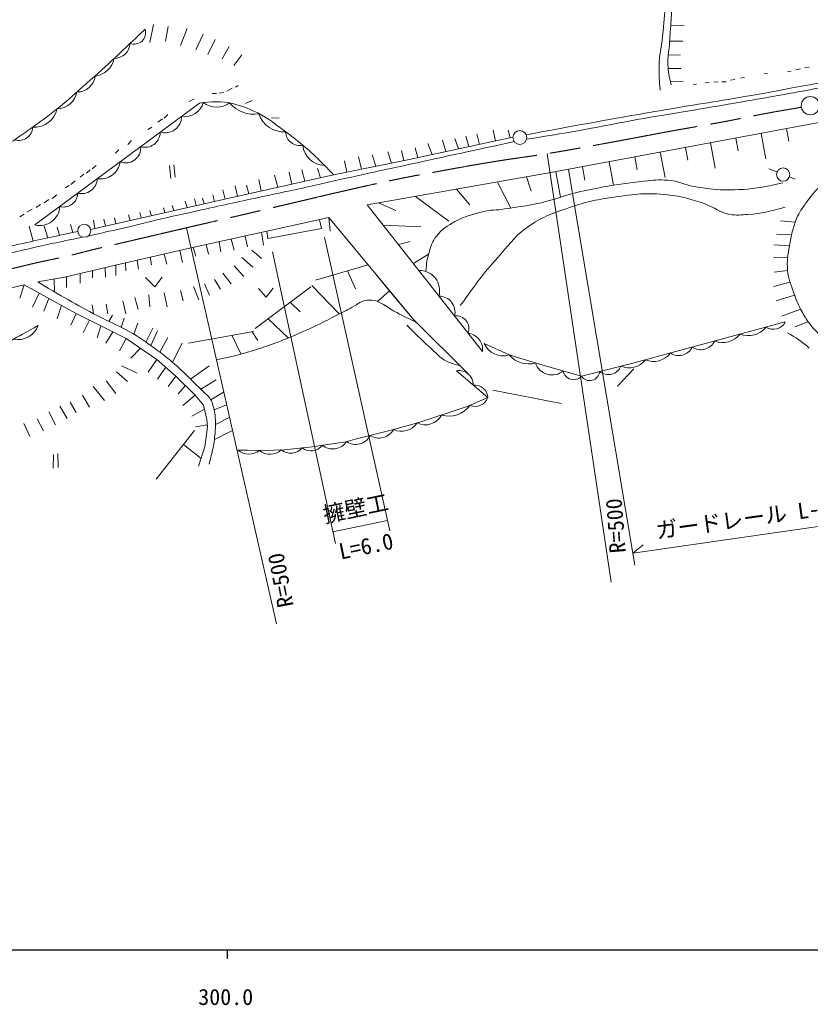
# Model space of a CAD drawing. Units: millimetres, scale not verified. Extents: x 40000 to 680000, y 20000 to 380000.
# Drawn here: x 344468 to 434174, y 198715 to 310608 of the extents above; entities that cross this region are included whole.
import ezdxf
from ezdxf.enums import TextEntityAlignment as Align

# ---------------------------------------------------------------- set-up
doc = ezdxf.new("R2010")
doc.units = ezdxf.units.MM
doc.header["$LTSCALE"] = 1000
doc.linetypes.add('CHAIN', pattern=[18.5, 12, -1.5, 3.5, -1.5])
for name, color, linetype, lineweight in [('M-BMK', 2, 'CHAIN', 13), ('M-TTL-BAND', 7, 'Continuous', 25), ('M-WORK', 1, 'Continuous', 13)]:
    doc.layers.add(name, color=color, linetype=linetype, lineweight=lineweight)
doc.styles.add('ＭＳ ゴシック', font='')
doc.styles.get('ＭＳ ゴシック').set_extended_font_data('MS Gothic')

msp = doc.modelspace()

# ---------------------------------------------------------------- linework, layer by layer
at = {"layer": 'M-BMK'}
msp.add_open_spline([(337213, 280882), (338741, 281238), (339124, 281328), (340350, 281611), (341840, 281955), (342678, 282133), (344167, 282486), (344853, 282648), (345236, 282748), (345923, 282909), (347610, 283304), (348569, 283464), (350254, 283868), (351436, 284152), (352091, 284338), (353273, 284623), (354779, 284986), (355627, 285170), (357135, 285522), (359574, 286091), (360939, 286414), (363378, 286982), (365642, 287510), (366912, 287797), (369176, 288326), (371632, 288900), (373005, 289231), (375461, 289807), (377758, 290347), (379043, 290660), (381344, 291183), (383573, 291690), (384819, 291987), (387057, 292453), (388746, 292804), (389699, 292965), (391395, 293278), (394132, 293782), (395664, 294069), (398410, 294516), (400720, 294892), (402025, 295031), (404336, 295405), (405604, 295610), (406313, 295734), (407579, 295960), (409812, 296359), (411062, 296593), (413292, 297008), (415239, 297370), (416328, 297587), (418276, 297944), (420685, 298386), (422043, 298583), (424450, 299039), (425977, 299329), (426826, 299527), (428354, 299817), (430226, 300172), (430829, 300272), (433158, 300668)], degree=3, knots=[0, 0, 0, 0, 1, 1, 1, 2, 2, 2, 3, 3, 3, 4, 4, 4, 5, 5, 5, 6, 6, 6, 7, 7, 7, 8, 8, 8, 9, 9, 9, 10, 10, 10, 11, 11, 11, 12, 12, 12, 13, 13, 13, 14, 14, 14, 15, 15, 15, 16, 16, 16, 17, 17, 17, 18, 18, 18, 19, 19, 19, 20, 20, 20, 20], dxfattribs=at)
at = {"layer": 'M-TTL-BAND'}
for p, q in [((40000, 205000), (579000, 205000)), ((368000, 205000), (368000, 204000))]:
    msp.add_line(p, q, dxfattribs=at)
at = {"layer": 'M-WORK'}
for p, q in [((359661, 310050), (359237, 308040)), ((418340, 309925), (419881, 309954)), ((361322, 309838), (361026, 308177)), ((363459, 309595), (362708, 307680)), ((365279, 308981), (364454, 307172)), ((366644, 308368), (365797, 306664)), ((418216, 308155), (419719, 308169)), ((368220, 307564), (367427, 306167)), ((369681, 306622), (368781, 305405)), ((418061, 306589), (419458, 306632)), ((418042, 305056), (419526, 305074)), ((428952, 304467), (429319, 304502)), ((431597, 304694), (431988, 304768)), ((432538, 304927), (433057, 305022)), ((433544, 305128), (434051, 305223)), ((418296, 303602), (419761, 303650)), ((420883, 303254), (421257, 303296)), ((422230, 303458), (422710, 303515)), ((423225, 303515), (423740, 303550)), ((424149, 303571), (424643, 303557)), ((425129, 303754), (425609, 303811)), ((426251, 303959), (426695, 304030)), ((366304, 302217), (366790, 302246)), ((367087, 302260), (367616, 302337)), ((367975, 302507), (368568, 302831)), ((368956, 302937), (369273, 303149)), ((364859, 301147), (346189, 287306)), ((363713, 301336), (364254, 301618)), ((370859, 301422), (370074, 301083)), ((360134, 298967), (360680, 299337)), ((360868, 299428), (361288, 299842)), ((373032, 299448), (373921, 299455)), ((358990, 298155), (359451, 298415)), ((396347, 297638), (396646, 296456)), ((398181, 298061), (398450, 296841)), ((399881, 298075), (400136, 297200)), ((428591, 297703), (429128, 294828)), ((431466, 298240), (431734, 296803)), ((356740, 296424), (357150, 296885)), ((390791, 296571), (391252, 295307)), ((392423, 296923), (392810, 295639)), ((393848, 297140), (394244, 295944)), ((395099, 297384), (395424, 296196)), ((422864, 296632), (423399, 293769)), ((425728, 297168), (425995, 295736)), ((355344, 295451), (355711, 295851)), ((386230, 295616), (386648, 294340)), ((387782, 295771), (388070, 294629)), ((389352, 296049), (389647, 294965)), ((411569, 246744), (404336, 295405)), ((417157, 295566), (417690, 292713)), ((420011, 296099), (420277, 294673)), ((381310, 294596), (381590, 293312)), ((382901, 295047), (383261, 293652)), ((384476, 295277), (384860, 293977)), ((411338, 294479), (411836, 291811)), ((414248, 295023), (414519, 293568)), ((352042, 293180), (352447, 293550)), ((352707, 293685), (353136, 294042)), ((361451, 294052), (361631, 292592)), ((361959, 294147), (362107, 292719)), ((375046, 293284), (375363, 291949)), ((376470, 293559), (376830, 292278)), ((378262, 293721), (378589, 292671)), ((405308, 293353), (405837, 290460)), ((414263, 248675), (406742, 293620)), ((408323, 293916), (408605, 292408)), ((430407, 293331), (429466, 293680)), ((350252, 291901), (350770, 292302)), ((351318, 292735), (351757, 293058)), ((371589, 292459), (371871, 291168)), ((373367, 292945), (373775, 291594)), ((398671, 292182), (400189, 289229)), ((401990, 292764), (402506, 291160)), ((431801, 292762), (432449, 292516)), ((349675, 291534), (350089, 291804)), ((367526, 291288), (367777, 290251)), ((368902, 291732), (369191, 290568)), ((370207, 291824), (370459, 290852)), ((394030, 291369), (395556, 289574)), ((347245, 289819), (347767, 290193)), ((348162, 290313), (348662, 290715)), ((363233, 289999), (363466, 289277)), ((364296, 290291), (364505, 289512)), ((365204, 290366), (365379, 289710)), ((366369, 290745), (366566, 289978)), ((385198, 289822), (387132, 288935)), ((389390, 290556), (393177, 287754)), ((345262, 288747), (345862, 289114)), ((346349, 289283), (346843, 289629)), ((358103, 288718), (358263, 288100)), ((359241, 288959), (359413, 288360)), ((360780, 289264), (360941, 288705)), ((361768, 289533), (361961, 288936)), ((344480, 288225), (344973, 288528)), ((352841, 287845), (352982, 286905)), ((354012, 287971), (354212, 287183)), ((355239, 288117), (355389, 287449)), ((356819, 288465), (357015, 287817)), ((379552, 288145), (379687, 286595)), ((430813, 287761), (432470, 287634)), ((345522, 287160), (346000, 285477)), ((347248, 287158), (347670, 285847)), ((348720, 287064), (348980, 286133)), ((350220, 287346), (350485, 286460)), ((373602, 242023), (363378, 286982)), ((371886, 286454), (372139, 285004)), ((385732, 287275), (389984, 287081)), ((367117, 285402), (367287, 284239)), ((368458, 285698), (368795, 284447)), ((370033, 286046), (370319, 284814)), ((386473, 252566), (379045, 285906)), ((387440, 285096), (388779, 285446)), ((430326, 286251), (432040, 286188)), ((362625, 284401), (362921, 283061)), ((364151, 284749), (364438, 283766)), ((365628, 285074), (365877, 283992)), ((370817, 284456), (371908, 283497)), ((373163, 284264), (380288, 251137)), ((430026, 285050), (431802, 284944)), ((357810, 283299), (357929, 282299)), ((359273, 283634), (359414, 282765)), ((360871, 283999), (361151, 282870)), ((369665, 283628), (370907, 282514)), ((389148, 282918), (390852, 283977)), ((430019, 283668), (431620, 283611)), ((352722, 282127), (352745, 281315)), ((354168, 282460), (354194, 281379)), ((355361, 282736), (355390, 281580)), ((356470, 282992), (356512, 282098)), ((368784, 282671), (369905, 281472)), ((383994, 282783), (378036, 281039)), ((381649, 282097), (382562, 280049)), ((430077, 281950), (431595, 282151)), ((348370, 281178), (348407, 279760)), ((349782, 281448), (349772, 280225)), ((351337, 281807), (351338, 280702)), ((366569, 281127), (367253, 280005)), ((367521, 281832), (368480, 280612)), ((344984, 280505), (344496, 279008)), ((362710, 279871), (363013, 278707)), ((364191, 280336), (364798, 278806)), ((365440, 280619), (366004, 279328)), ((377512, 280278), (371174, 275540)), ((377629, 280447), (380735, 277214)), ((386445, 279825), (385105, 278664)), ((429991, 280338), (431864, 280803)), ((346674, 279568), (345925, 277961)), ((347762, 278964), (347210, 277508)), ((356157, 278693), (356517, 277219)), ((357533, 279081), (357892, 277712)), ((359106, 279356), (359247, 278002)), ((360855, 279596), (361215, 278023)), ((432400, 279354), (430298, 278698)), ((349223, 278154), (348722, 276651)), ((352673, 278227), (352842, 277254)), ((354260, 278319), (354457, 277233)), ((375169, 278526), (376296, 277440)), ((433066, 277765), (430931, 276954)), ((350865, 277243), (350269, 275913)), ((352369, 276494), (351674, 275056)), ((355006, 277079), (354596, 276350)), ((356333, 276743), (355991, 275683)), ((372661, 276651), (374914, 274477)), ((353685, 275839), (353245, 274509)), ((357857, 276150), (357400, 274927)), ((359557, 275572), (358797, 274011)), ((360114, 275290), (359342, 273622)), ((433944, 276316), (432423, 275731)), ((355038, 275166), (354221, 273890)), ((356554, 274411), (355793, 273033)), ((361292, 274514), (360377, 272874)), ((363632, 273899), (370982, 275211)), ((368554, 274777), (369556, 272657)), ((370863, 275190), (371491, 274199)), ((358174, 273301), (357058, 272180)), ((362893, 273875), (361797, 271720)), ((360030, 272030), (359046, 270604)), ((356000, 271320), (357777, 270463)), ((361040, 271153), (360109, 269811)), ((365972, 271304), (363844, 269818)), ((414137, 270974), (412308, 268992)), ((355444, 270637), (356682, 269526)), ((362197, 270149), (361316, 268954)), ((366755, 269717), (365004, 268667)), ((352794, 268955), (354079, 267368)), ((354286, 269622), (355365, 268162)), ((363288, 269069), (362443, 268129)), ((351588, 267971), (352397, 266622)), ((364387, 267983), (362966, 266811)), ((367591, 268310), (366144, 267459)), ((398156, 268532), (405891, 267051)), ((349017, 266717), (349842, 265321)), ((350191, 267178), (350873, 266019)), ((365439, 266388), (364014, 265594)), ((367926, 266899), (366528, 266299)), ((346445, 265305), (347160, 263940)), ((347779, 266082), (348524, 264606)), ((368298, 265468), (366681, 264655)), ((344922, 264758), (345627, 263277)), ((365749, 264605), (364405, 264378)), ((359959, 258460), (364315, 263983)), ((368552, 263923), (366552, 262964)), ((363058, 262389), (365060, 260809)), ((348295, 261263), (348279, 259708)), ((348803, 261374), (348819, 259755)), ((414035, 250039), (448306, 254965)), ((380001, 252474), (386207, 253761)), ((414035, 250039), (415200, 251005))]:
    msp.add_line(p, q, dxfattribs=at)
for points in [[(396980, 272928), (383912, 289596), (404733, 293245), (442872, 300371)], [(352518, 286800), (367403, 290168), (380077, 293004), (388130, 294642), (400424, 297262)], [(356470, 282992), (363935, 284701), (379552, 288145)], [(372512, 286592), (372614, 285754), (378730, 286896), (378471, 287906)], [(379552, 288145), (389138, 276575), (395363, 270386)], [(346505, 280836), (349550, 281394), (356470, 282992)], [(383994, 282783), (387120, 279011), (389138, 276575), (389464, 276251)], [(358744, 281347), (359781, 280282), (360613, 281389)], [(310776, 272688), (328701, 276672), (344984, 280505), (350865, 277243), (356554, 274411), (360030, 272030), (362197, 270149), (364387, 267983), (365339, 266840), (365696, 265221), (365768, 264388), (365482, 262102), (364768, 259912)], [(371562, 280104), (372451, 279110), (373241, 280133)], [(397166, 273837), (399999, 272552), (403570, 271457), (408212, 270147), (414021, 271623), (431328, 276290)], [(394036, 270749), (397580, 267702), (395348, 266718), (389772, 264877), (386608, 263998), (382524, 262983), (381462, 262697), (377660, 262133), (374486, 261787), (372200, 261695), (370310, 261745), (369229, 261734)]]:
    msp.add_lwpolyline(points, dxfattribs=at)
for centre, radius in [((434179, 300848), 1036), ((401211, 297227), 788), ((431095, 293024), 753), ((351791, 286648), 743)]:
    msp.add_circle(centre, radius, dxfattribs=at)
for centre, radius, start, end in [((357446, 309134), 1304, 249.65425, 17.53949), ((355217, 307996), 1778, 268.93224, 357.26098), ((352693, 306723), 2542, 277.33206, 348.54726), ((350985, 304451), 2047, 269.42796, 353.02748), ((348645, 302853), 2362, 271.83925, 349.0361), ((363228, 301764), 2140, 259.81535, 345.05839), ((366620, 290736), 10560, 78.85103, 99.60151), ((366815, 303178), 2485, 232.30648, 305.90272), ((371017, 303474), 3587, 220.07322, 279.51928), ((346093, 301088), 2695, 266.64679, 347.23213), ((374411, 300809), 2933, 197.28944, 274.41077), ((360948, 299658), 1901, 253.14171, 359.96229), ((344411, 298431), 1524, 251.39503, 358.72382), ((358705, 297818), 1692, 252.40328, 0.70072), ((376255, 297931), 1619, 181.64405, 282.1674), ((356506, 296053), 1694, 247.92922, 5.17478), ((379101, 296584), 2516, 185.37813, 268.71745), ((353629, 294789), 2262, 260.89514, 352.20886), ((351501, 292632), 1772, 255.57355, 357.53045), ((349428, 290977), 1633, 255.23639, 357.8676), ((346756, 289495), 2258, 255.53704, 357.56696), ((389821, 279834), 2298, 344.79243, 91.40186), ((392035, 277406), 1825, 346.30376, 89.89053), ((393984, 275530), 1455, 339.21657, 96.97772), ((344287, 276699), 2407, 257.72014, 340.27781), ((427141, 277307), 2571, 248.80649, 321.37006), ((429974, 276977), 1519, 237.09857, 333.07797), ((395153, 273179), 1845, 352.16033, 84.03396), ((424250, 276445), 2490, 248.22543, 321.95111), ((425686, 264123), 12438, 47.74772, 61.67542), ((399314, 274807), 2357, 204.2966, 286.88806), ((419254, 274129), 1658, 234.67914, 335.4974), ((421742, 274907), 1764, 236.24646, 333.93008), ((402205, 274418), 2889, 220.2216, 285.68034), ((413629, 273356), 2270, 245.69388, 323.68639), ((416413, 274112), 2308, 245.54808, 324.62846), ((404871, 272258), 1986, 198.26419, 309.75038), ((411256, 271868), 1551, 230.55172, 337.96235), ((394314, 269158), 1615, 358.68777, 99.94084), ((407315, 270932), 1191, 189.67314, 318.82451), ((409152, 270759), 1122, 213.05224, 355.46183), ((396096, 267646), 1485, 2.15968, 96.46892), ((396100, 268285), 1591, 249.06622, 338.50555), ((393152, 268556), 2958, 253.65878, 323.53704), ((390494, 266666), 2058, 243.59007, 332.57121), ((385230, 265008), 1894, 237.8519, 330.3956), ((387773, 266085), 2203, 245.9817, 325.04676), ((382594, 264210), 1816, 235.04886, 333.68313), ((375214, 263107), 1716, 231.00041, 320.2846), ((377532, 263206), 1558, 230.15543, 324.52105), ((379989, 263741), 1867, 230.437, 326.8943), ((370466, 263208), 1924, 229.99543, 308.83251), ((372868, 263095), 1830, 229.20977, 313.75752)]:
    msp.add_arc(centre, radius, start, end, dxfattribs=at)
for points, knots in [([(418320, 322329), (418610, 321545), (418703, 321323), (418884, 320657), (418999, 320234), (419074, 319998), (419145, 319564), (419230, 319043), (419254, 318745), (419265, 318217), (419282, 317365), (419249, 316885), (419159, 316037), (419085, 315341), (418965, 314963), (418842, 314274), (418722, 313607), (418624, 313239), (418538, 312567), (418423, 311659), (418429, 311144), (418362, 310232), (418291, 309257), (418257, 308710), (418186, 307735), (418122, 306870), (417985, 306387), (418016, 305520), (418050, 304607), (418142, 304244), (418389, 303210)], [0, 0, 0, 0, 1, 1, 1, 2, 2, 2, 3, 3, 3, 4, 4, 4, 5, 5, 5, 6, 6, 6, 7, 7, 7, 8, 8, 8, 9, 9, 9, 10, 10, 10, 10]), ([(417213, 322150), (417586, 320939), (417693, 320523), (417847, 319452), (418040, 318120), (417938, 317353), (417911, 316008), (417858, 313393), (417709, 311932), (417482, 309326), (417342, 307710), (417029, 306822), (417022, 305200), (417018, 304182), (417029, 303801), (417149, 302597)], [0, 0, 0, 0, 1, 1, 1, 2, 2, 2, 3, 3, 3, 4, 4, 4, 5, 5, 5, 5]), ([(317608, 286151), (318304, 286800), (318532, 286978), (319153, 287473), (320466, 288520), (321313, 288961), (322761, 289811), (324097, 290596), (324892, 290959), (326316, 291568), (328002, 292288), (328978, 292619), (330718, 293197), (332975, 293947), (334261, 294314), (336579, 294848), (337523, 295065), (338070, 295090), (339023, 295261), (340033, 295441), (340641, 295386), (341605, 295737), (342199, 295953), (342511, 296134), (343055, 296456), (344145, 297102), (344705, 297547), (345742, 298276), (346883, 299078), (347512, 299542), (348610, 300403), (349788, 301327), (350391, 301915), (351519, 302900), (354392, 305408), (355272, 306293), (358689, 309527)], [0, 0, 0, 0, 1, 1, 1, 2, 2, 2, 3, 3, 3, 4, 4, 4, 5, 5, 5, 6, 6, 6, 7, 7, 7, 8, 8, 8, 9, 9, 9, 10, 10, 10, 11, 11, 11, 12, 12, 12, 12]), ([(449898, 306097), (448720, 305800), (448393, 305733), (447422, 305525), (445278, 305066), (444045, 304975), (441883, 304605), (438842, 304085), (437142, 303774), (434106, 303224), (431508, 302753), (430058, 302458), (427456, 302002), (423644, 301333), (421495, 301038), (417680, 300383), (414348, 299811), (412484, 299477), (409157, 298875), (406334, 298364), (405445, 298200), (401932, 297546)], [0, 0, 0, 0, 1, 1, 1, 2, 2, 2, 3, 3, 3, 4, 4, 4, 5, 5, 5, 6, 6, 6, 7, 7, 7, 7]), ([(401977, 297039), (404376, 297424), (404991, 297529), (406919, 297860), (410473, 298468), (412447, 298897), (415997, 299526), (418243, 299924), (419510, 300094), (421759, 300478), (425450, 301109), (427516, 301467), (431202, 302129), (434191, 302666), (435862, 302989), (438852, 303526), (443168, 304300), (444533, 304527), (449914, 305446)], [0, 0, 0, 0, 1, 1, 1, 2, 2, 2, 3, 3, 3, 4, 4, 4, 5, 5, 5, 6, 6, 6, 6]), ([(368662, 301096), (369975, 300699), (370421, 300542), (371475, 300019), (372750, 299386), (373345, 298819), (374501, 297988), (375345, 297381), (375797, 297012), (376596, 296348), (377523, 295578), (378020, 295117), (378871, 294263), (379352, 293781), (379514, 293618), (380077, 293004)], [0, 0, 0, 0, 1, 1, 1, 2, 2, 2, 3, 3, 3, 4, 4, 4, 5, 5, 5, 5]), ([(442872, 300371), (442220, 298959), (441973, 298497), (441245, 297387), (440274, 295905), (439589, 295151), (438293, 293943), (437491, 293195), (436778, 293104), (435976, 292356), (435013, 291458), (434487, 290921), (433722, 289848), (433239, 289171), (432933, 288796), (432627, 288023), (432168, 286866), (431998, 286174), (431802, 284944), (431629, 283864), (431512, 283242), (431595, 282151), (431675, 281104), (431986, 280557), (432325, 279564), (432571, 278845), (432723, 278443), (433066, 277765), (433365, 277175), (433561, 276856), (433944, 276316), (434504, 275526), (434803, 275279), (435627, 274496)], [0, 0, 0, 0, 1, 1, 1, 2, 2, 2, 3, 3, 3, 4, 4, 4, 5, 5, 5, 6, 6, 6, 7, 7, 7, 8, 8, 8, 9, 9, 9, 10, 10, 10, 11, 11, 11, 11]), ([(352232, 286050), (354401, 286531), (354956, 286655), (356696, 287063), (358473, 287479), (359459, 287748), (361236, 288163), (362414, 288439), (363080, 288570), (364262, 288830), (366997, 289431), (368529, 289770), (371266, 290364), (373335, 290813), (374499, 291044), (376567, 291496), (378740, 291972), (379951, 292263), (382122, 292745), (385864, 293574), (387963, 294024), (391708, 294840), (395170, 295594), (396251, 295829), (400571, 296767)], [0, 0, 0, 0, 1, 1, 1, 2, 2, 2, 3, 3, 3, 4, 4, 4, 5, 5, 5, 6, 6, 6, 7, 7, 7, 8, 8, 8, 8]), ([(431052, 292103), (429980, 291827), (429647, 291767), (428735, 291611), (427062, 291326), (426099, 291290), (424402, 291294), (423137, 291297), (422430, 291442), (421181, 291643), (419917, 291846), (419267, 292297), (417990, 292389), (416957, 292463), (416371, 292384), (415340, 292278), (413452, 292085), (412398, 291922), (410531, 291580), (409241, 291343), (408517, 291207), (407246, 290881), (406074, 290581), (405451, 290288), (404278, 289993), (402434, 289529), (401367, 289420), (399490, 289120), (398509, 288963), (397927, 289057), (396967, 288802), (395720, 288471), (394986, 288314), (393856, 287691), (392936, 287184), (392397, 286848), (391745, 286025), (391265, 285419), (391165, 284959), (390928, 284223), (390659, 283390), (390638, 283022), (390548, 282014)], [0, 0, 0, 0, 1, 1, 1, 2, 2, 2, 3, 3, 3, 4, 4, 4, 5, 5, 5, 6, 6, 6, 7, 7, 7, 8, 8, 8, 9, 9, 9, 10, 10, 10, 11, 11, 11, 12, 12, 12, 13, 13, 13, 14, 14, 14, 14]), ([(394458, 278153), (396398, 280815), (396929, 281621), (398743, 283652), (399886, 284933), (400415, 285788), (401778, 286830), (403399, 288069), (404533, 288472), (406456, 289151), (408527, 289883), (409748, 290152), (411920, 290473), (414268, 290819), (415632, 290984), (417991, 290723), (419689, 290534), (420628, 290251), (422240, 289687), (423355, 289297), (423865, 288727), (425026, 288509), (425821, 288359), (426289, 288467), (427097, 288509), (428771, 288595), (429400, 288834), (431311, 289330)], [0, 0, 0, 0, 1, 1, 1, 2, 2, 2, 3, 3, 3, 4, 4, 4, 5, 5, 5, 6, 6, 6, 7, 7, 7, 8, 8, 8, 9, 9, 9, 9]), ([(325660, 280853), (328528, 281517), (329251, 281684), (331555, 282208), (334535, 282887), (336209, 283245), (339189, 283922), (341217, 284384), (342350, 284655), (344379, 285113), (346984, 285701), (347813, 285879), (351046, 286582)], [0, 0, 0, 0, 1, 1, 1, 2, 2, 2, 3, 3, 3, 4, 4, 4, 4]), ([(281898, 274199), (282246, 273930), (282393, 273838), (282748, 273678), (283248, 273453), (283580, 273470), (284123, 273393), (285335, 273220), (286031, 273278), (287255, 273266), (289215, 273245), (290314, 273317), (292270, 273435), (294212, 273552), (295303, 273601), (297233, 273848), (298894, 274060), (299814, 274260), (301455, 274599), (302847, 274886), (303616, 275097), (304999, 275424), (306885, 275870), (307939, 276130), (309824, 276577), (311476, 276970), (312401, 277194), (314056, 277572), (316589, 278150), (318016, 278438), (320553, 279000), (322740, 279485), (323966, 279751), (326150, 280249), (328710, 280832), (330134, 281201), (332699, 281762), (334216, 282093), (335076, 282228), (336593, 282556), (338303, 282925), (339258, 283148), (340963, 283540), (342688, 283935), (343649, 284182), (345375, 284576), (347798, 285131), (348574, 285290), (351593, 285932)], [0, 0, 0, 0, 1, 1, 1, 2, 2, 2, 3, 3, 3, 4, 4, 4, 5, 5, 5, 6, 6, 6, 7, 7, 7, 8, 8, 8, 9, 9, 9, 10, 10, 10, 11, 11, 11, 12, 12, 12, 13, 13, 13, 14, 14, 14, 15, 15, 15, 16, 16, 16, 16]), ([(365960, 260166), (366104, 260669), (366137, 260813), (366235, 261232), (366416, 262008), (366498, 262450), (366584, 263242), (366647, 263822), (366696, 264150), (366679, 264734), (366661, 265361), (366660, 265720), (366521, 266331), (366399, 266866), (366341, 267197), (366023, 267644), (365774, 267993), (365559, 268128), (365251, 268426), (363798, 269834), (363044, 270694), (361484, 271982), (360826, 272525), (360457, 272833), (359759, 273325), (358667, 274096), (358075, 274567), (356903, 275209), (355742, 275844), (355045, 276110), (353866, 276711), (350930, 278208), (350003, 278799), (346505, 280836)], [0, 0, 0, 0, 1, 1, 1, 2, 2, 2, 3, 3, 3, 4, 4, 4, 5, 5, 5, 6, 6, 6, 7, 7, 7, 8, 8, 8, 9, 9, 9, 10, 10, 10, 11, 11, 11, 11]), ([(389451, 276264), (388238, 276846), (387898, 276998), (386938, 277535), (386284, 277900), (385971, 278203), (385287, 278508), (384983, 278644), (384805, 278750), (384472, 278762), (384014, 278778), (383733, 278785), (383308, 278614), (382949, 278469), (382790, 278304), (382451, 278117), (381711, 277706), (381289, 277489), (380536, 277101), (379634, 276636), (379135, 276363), (378219, 275926), (377060, 275373), (376397, 275092), (375214, 274593), (374494, 274290), (374086, 274132), (373352, 273863), (372389, 273510), (371845, 273320), (370865, 273017), (369307, 272533), (368751, 272432), (366813, 272001)], [0, 0, 0, 0, 1, 1, 1, 2, 2, 2, 3, 3, 3, 4, 4, 4, 5, 5, 5, 6, 6, 6, 7, 7, 7, 8, 8, 8, 9, 9, 9, 10, 10, 10, 11, 11, 11, 11]), ([(313743, 249598), (314625, 251133), (314881, 251609), (315763, 252794), (316491, 253772), (316943, 254288), (317763, 255191), (318508, 256011), (318978, 256422), (319762, 257206), (320779, 258223), (321342, 258799), (322381, 259793), (323066, 260448), (323459, 260806), (324175, 261428), (325208, 262327), (325800, 262818), (326888, 263650), (327993, 264494), (328652, 264912), (329777, 265729), (330797, 266469), (331345, 266916), (332380, 267633), (333462, 268384), (334090, 268774), (335205, 269474), (336222, 270113), (336801, 270457), (337840, 271062), (339000, 271738), (339664, 272093), (340839, 272744), (341982, 273377), (342631, 273717), (343775, 274347), (344862, 274945), (345203, 275135), (346553, 275886)], [0, 0, 0, 0, 1, 1, 1, 2, 2, 2, 3, 3, 3, 4, 4, 4, 5, 5, 5, 6, 6, 6, 7, 7, 7, 8, 8, 8, 9, 9, 9, 10, 10, 10, 11, 11, 11, 12, 12, 12, 13, 13, 13, 13]), ([(394385, 271358), (393500, 271592), (393112, 271650), (392442, 272113), (391997, 272419), (391811, 272671), (391410, 273033), (390197, 274130), (389827, 274513), (388379, 275922)], [0, 0, 0, 0, 1, 1, 1, 2, 2, 2, 3, 3, 3, 3])]:
    msp.add_open_spline(points, degree=3, knots=knots, dxfattribs=at)

# ---------------------------------------------------------------- texts
at = {"layer": 'M-TTL-BAND', "style": 'ＭＳ ゴシック'}
msp.add_text('300.0', height=1833, dxfattribs=at).set_placement((367844, 198195), align=Align.BOTTOM_CENTER)
at = {"layer": 'M-WORK', "style": 'ＭＳ ゴシック'}
for s, rotation, p in [('擁壁工', 11.811, (379207, 252934)), ('ガードレール L-37.0', 7.811, (416840, 251136)), ('R=500', 94.436, (413791, 250159)), ('L=6.0', 11.71, (381010, 248770)), ('R=500', 100.977, (376099, 244187))]:
    msp.add_text(s, height=1833, rotation=rotation, dxfattribs=at).set_placement(p, align=Align.BOTTOM_LEFT)

doc.saveas('drawing.dxf')
